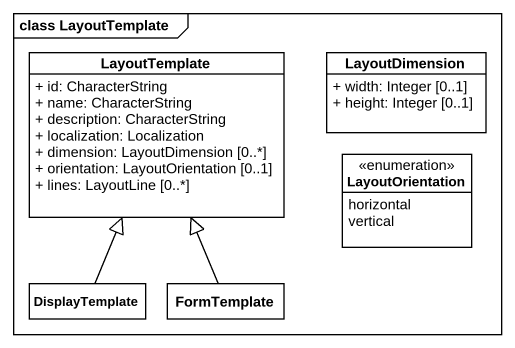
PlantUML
@startuml
mainframe class LayoutTemplate
hide circle
hide empty members
skinparam classAttributeIconSize 0
class LayoutTemplate {
  + id: CharacterString
  + name: CharacterString
  + description: CharacterString
  + localization: Localization
  + dimension: LayoutDimension [0..*]
  + orientation: LayoutOrientation [0..1]
  + lines: LayoutLine [0..*]
}
class LayoutDimension {
  + width: Integer [0..1]
  + height: Integer [0..1]
}
enum LayoutOrientation {
  horizontal
  vertical
}
class DisplayTemplate
class FormTemplate
DisplayTemplate -up-|> LayoutTemplate
FormTemplate -up-|> LayoutTemplate
@enduml
